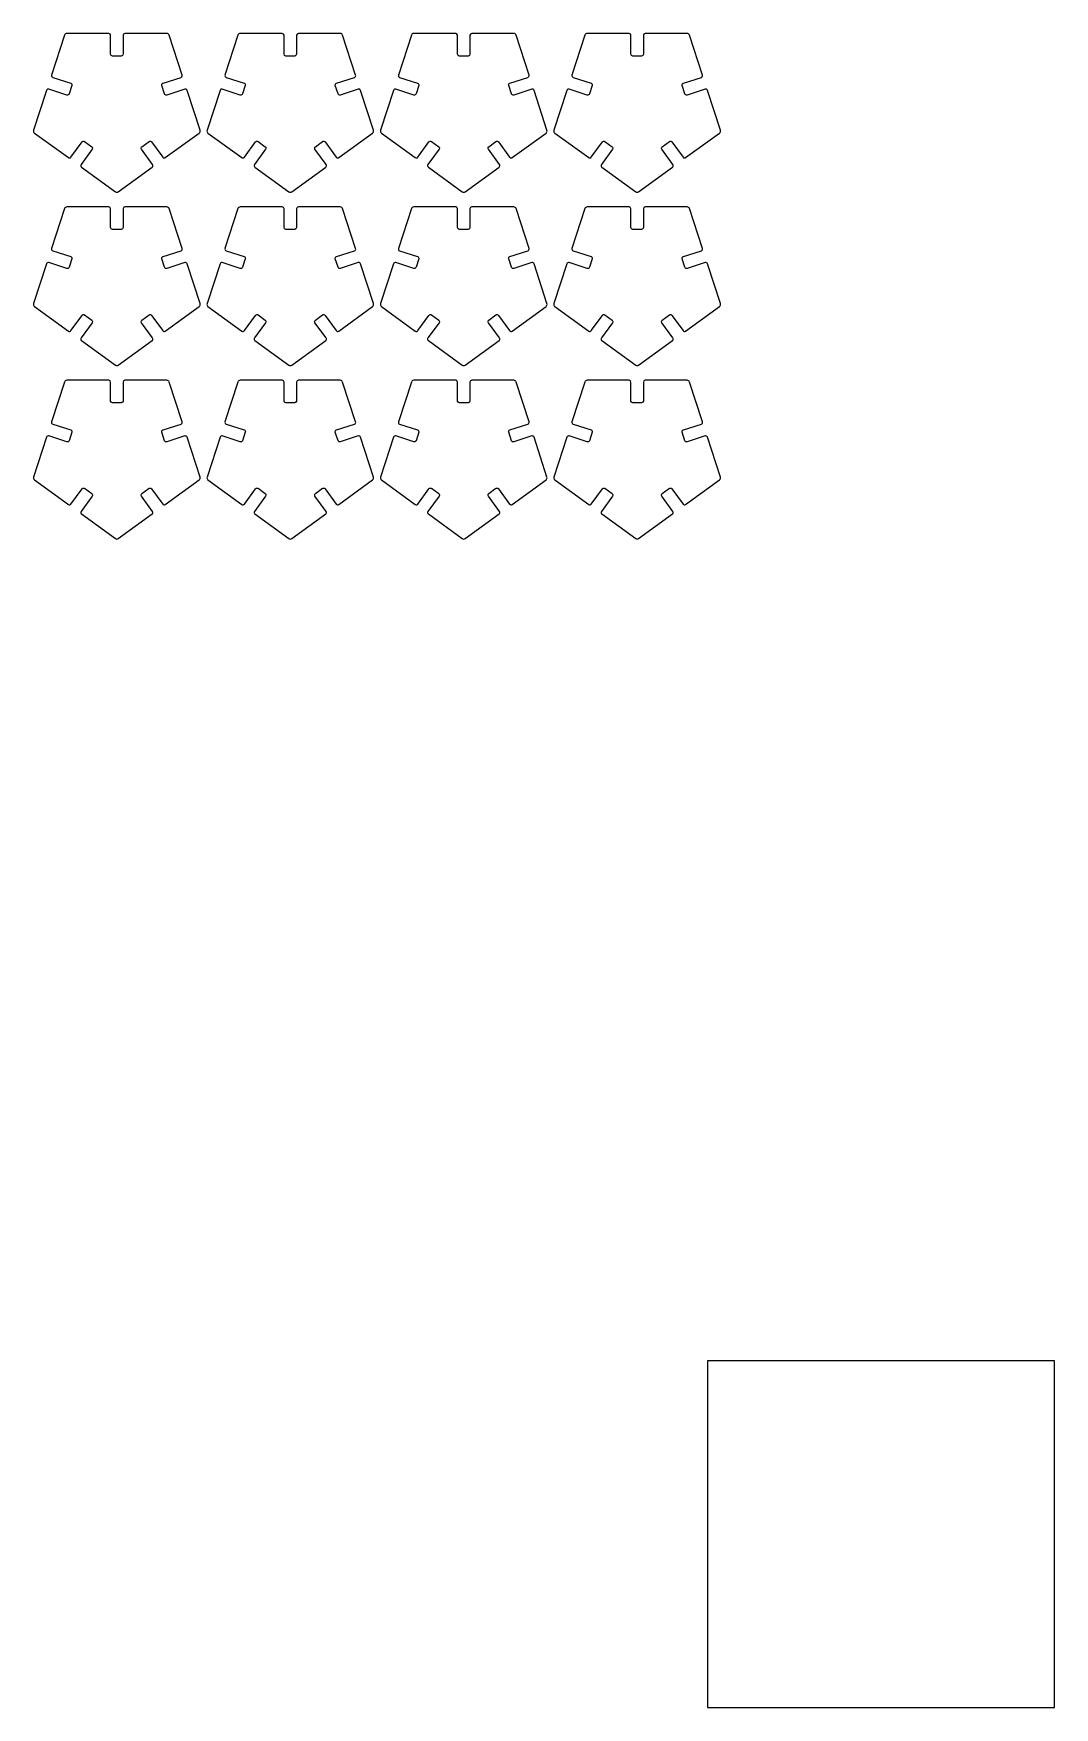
# Model space of a CAD drawing. Header units: millimetres. Extents: x -494 to 100, y 0 to 483.
# Drawn here: x -194.3 to 100, y 0 to 482.7 of the extents above; entities that cross this region are included whole.
import ezdxf

# ---------------------------------------------------------------- set-up
doc = ezdxf.new("R2010")
doc.units = ezdxf.units.MM
doc.layers.add('Default', color=18, linetype='Continuous', true_color=0x000000)

msp = doc.modelspace()

# ---------------------------------------------------------------- linework, layer by layer
at = {"layer": 'Default'}
for p, q in [((-172.63, 482.73), (-184.71, 482.73)), ((-122.63, 482.73), (-134.71, 482.73)), ((-72.63, 482.73), (-84.71, 482.73)), ((-22.63, 482.73), (-34.71, 482.73)), ((-185.4, 482.23), (-189.13, 470.74)), ((-172.1, 476.75), (-172.1, 482.21)), ((-168.5, 482.21), (-168.5, 476.75)), ((-155.9, 482.73), (-167.98, 482.73)), ((-151.48, 470.74), (-155.21, 482.23)), ((-135.4, 482.23), (-139.13, 470.74)), ((-122.1, 476.75), (-122.1, 482.21)), ((-118.5, 482.21), (-118.5, 476.75)), ((-105.9, 482.73), (-117.98, 482.73)), ((-101.48, 470.74), (-105.21, 482.23)), ((-85.4, 482.23), (-89.13, 470.74)), ((-72.1, 476.75), (-72.1, 482.21)), ((-68.5, 482.21), (-68.5, 476.75)), ((-55.9, 482.73), (-67.98, 482.73)), ((-51.48, 470.74), (-55.21, 482.23)), ((-35.4, 482.23), (-39.13, 470.74)), ((-22.1, 476.75), (-22.1, 482.21)), ((-18.5, 482.21), (-18.5, 476.75)), ((-5.9, 482.73), (-17.98, 482.73)), ((-1.48, 470.74), (-5.21, 482.23)), ((-169.03, 476.23), (-171.58, 476.23)), ((-119.03, 476.23), (-121.58, 476.23)), ((-69.03, 476.23), (-71.58, 476.23)), ((-19.03, 476.23), (-21.58, 476.23)), ((-188.79, 470.08), (-183.61, 468.4)), ((-157, 468.4), (-151.81, 470.08)), ((-138.79, 470.08), (-133.61, 468.4)), ((-107, 468.4), (-101.81, 470.08)), ((-88.79, 470.08), (-83.61, 468.4)), ((-57, 468.4), (-51.81, 470.08)), ((-38.79, 470.08), (-33.61, 468.4)), ((-7, 468.4), (-1.81, 470.08)), ((-190.56, 466.32), (-194.3, 454.83)), ((-184.72, 464.97), (-189.91, 466.66)), ((-183.27, 467.74), (-184.06, 465.31)), ((-156.55, 465.31), (-157.34, 467.74)), ((-150.7, 466.66), (-155.89, 464.97)), ((-146.31, 454.83), (-150.04, 466.32)), ((-140.56, 466.32), (-144.3, 454.83)), ((-134.72, 464.97), (-139.91, 466.66)), ((-133.27, 467.74), (-134.06, 465.31)), ((-106.55, 465.31), (-107.34, 467.74)), ((-100.7, 466.66), (-105.89, 464.97)), ((-96.31, 454.83), (-100.04, 466.32)), ((-90.56, 466.32), (-94.3, 454.83)), ((-84.72, 464.97), (-89.91, 466.66)), ((-83.27, 467.74), (-84.06, 465.31)), ((-56.55, 465.31), (-57.34, 467.74)), ((-50.7, 466.66), (-55.89, 464.97)), ((-46.31, 454.83), (-50.04, 466.32)), ((-40.56, 466.32), (-44.3, 454.83)), ((-34.72, 464.97), (-39.91, 466.66)), ((-33.27, 467.74), (-34.06, 465.31)), ((-6.55, 465.31), (-7.34, 467.74)), ((-0.7, 466.66), (-5.89, 464.97)), ((3.69, 454.83), (-0.04, 466.32)), ((-194.04, 454.03), (-184.26, 446.92)), ((-156.35, 446.92), (-146.57, 454.03)), ((-144.04, 454.03), (-134.26, 446.92)), ((-106.35, 446.92), (-96.57, 454.03)), ((-94.04, 454.03), (-84.26, 446.92)), ((-56.35, 446.92), (-46.57, 454.03)), ((-44.04, 454.03), (-34.26, 446.92)), ((-6.35, 446.92), (3.43, 454.03)), ((-183.53, 447.04), (-180.32, 451.45)), ((-177.41, 449.33), (-180.62, 444.92)), ((-179.6, 451.57), (-177.53, 450.06)), ((-159.99, 444.92), (-163.2, 449.33)), ((-163.08, 450.06), (-161.01, 451.57)), ((-160.28, 451.45), (-157.08, 447.04)), ((-133.53, 447.04), (-130.32, 451.45)), ((-127.41, 449.33), (-130.62, 444.92)), ((-129.6, 451.57), (-127.53, 450.06)), ((-109.99, 444.92), (-113.2, 449.33)), ((-113.08, 450.06), (-111.01, 451.57)), ((-110.28, 451.45), (-107.08, 447.04)), ((-83.53, 447.04), (-80.32, 451.45)), ((-77.41, 449.33), (-80.62, 444.92)), ((-79.6, 451.57), (-77.53, 450.06)), ((-59.99, 444.92), (-63.2, 449.33)), ((-63.08, 450.06), (-61.01, 451.57)), ((-60.28, 451.45), (-57.08, 447.04)), ((-33.53, 447.04), (-30.32, 451.45)), ((-27.41, 449.33), (-30.62, 444.92)), ((-29.6, 451.57), (-27.53, 450.06)), ((-9.99, 444.92), (-13.2, 449.33)), ((-13.08, 450.06), (-11.01, 451.57)), ((-10.28, 451.45), (-7.08, 447.04)), ((-180.5, 444.19), (-170.73, 437.09)), ((-169.88, 437.09), (-160.1, 444.19)), ((-130.5, 444.19), (-120.73, 437.09)), ((-119.88, 437.09), (-110.1, 444.19)), ((-80.5, 444.19), (-70.73, 437.09)), ((-69.88, 437.09), (-60.1, 444.19)), ((-30.5, 444.19), (-20.73, 437.09)), ((-19.88, 437.09), (-10.1, 444.19)), ((-185.4, 432.23), (-189.13, 420.74)), ((-172.63, 432.73), (-184.71, 432.73)), ((-172.1, 426.75), (-172.1, 432.21)), ((-168.5, 432.21), (-168.5, 426.75)), ((-155.9, 432.73), (-167.98, 432.73)), ((-151.48, 420.74), (-155.21, 432.23)), ((-135.4, 432.23), (-139.13, 420.74)), ((-122.63, 432.73), (-134.71, 432.73)), ((-122.1, 426.75), (-122.1, 432.21)), ((-118.5, 432.21), (-118.5, 426.75)), ((-105.9, 432.73), (-117.98, 432.73)), ((-101.48, 420.74), (-105.21, 432.23)), ((-85.4, 432.23), (-89.13, 420.74)), ((-72.63, 432.73), (-84.71, 432.73)), ((-72.1, 426.75), (-72.1, 432.21)), ((-68.5, 432.21), (-68.5, 426.75)), ((-55.9, 432.73), (-67.98, 432.73)), ((-51.48, 420.74), (-55.21, 432.23)), ((-35.4, 432.23), (-39.13, 420.74)), ((-22.63, 432.73), (-34.71, 432.73)), ((-22.1, 426.75), (-22.1, 432.21)), ((-18.5, 432.21), (-18.5, 426.75)), ((-5.9, 432.73), (-17.98, 432.73)), ((-1.48, 420.74), (-5.21, 432.23)), ((-169.03, 426.23), (-171.58, 426.23)), ((-119.03, 426.23), (-121.58, 426.23)), ((-69.03, 426.23), (-71.58, 426.23)), ((-19.03, 426.23), (-21.58, 426.23)), ((-188.79, 420.08), (-183.61, 418.4)), ((-157, 418.4), (-151.81, 420.08)), ((-138.79, 420.08), (-133.61, 418.4)), ((-107, 418.4), (-101.81, 420.08)), ((-88.79, 420.08), (-83.61, 418.4)), ((-57, 418.4), (-51.81, 420.08)), ((-38.79, 420.08), (-33.61, 418.4)), ((-7, 418.4), (-1.81, 420.08)), ((-190.56, 416.32), (-194.3, 404.83)), ((-184.72, 414.97), (-189.91, 416.66)), ((-183.27, 417.74), (-184.06, 415.31)), ((-156.55, 415.31), (-157.34, 417.74)), ((-150.7, 416.66), (-155.89, 414.97)), ((-146.31, 404.83), (-150.04, 416.32)), ((-140.56, 416.32), (-144.3, 404.83)), ((-134.72, 414.97), (-139.91, 416.66)), ((-133.27, 417.74), (-134.06, 415.31)), ((-106.55, 415.31), (-107.34, 417.74)), ((-100.7, 416.66), (-105.89, 414.97)), ((-96.31, 404.83), (-100.04, 416.32)), ((-90.56, 416.32), (-94.3, 404.83)), ((-84.72, 414.97), (-89.91, 416.66)), ((-83.27, 417.74), (-84.06, 415.31)), ((-56.55, 415.31), (-57.34, 417.74)), ((-50.7, 416.66), (-55.89, 414.97)), ((-46.31, 404.83), (-50.04, 416.32)), ((-40.56, 416.32), (-44.3, 404.83)), ((-34.72, 414.97), (-39.91, 416.66)), ((-33.27, 417.74), (-34.06, 415.31)), ((-6.55, 415.31), (-7.34, 417.74)), ((-0.7, 416.66), (-5.89, 414.97)), ((3.69, 404.83), (-0.04, 416.32)), ((-194.04, 404.03), (-184.26, 396.92)), ((-183.53, 397.04), (-180.32, 401.45)), ((-179.6, 401.57), (-177.53, 400.06)), ((-163.08, 400.06), (-161.01, 401.57)), ((-160.28, 401.45), (-157.08, 397.04)), ((-156.35, 396.92), (-146.57, 404.03)), ((-144.04, 404.03), (-134.26, 396.92)), ((-133.53, 397.04), (-130.32, 401.45)), ((-129.6, 401.57), (-127.53, 400.06)), ((-113.08, 400.06), (-111.01, 401.57)), ((-110.28, 401.45), (-107.08, 397.04)), ((-106.35, 396.92), (-96.57, 404.03)), ((-94.04, 404.03), (-84.26, 396.92)), ((-83.53, 397.04), (-80.32, 401.45)), ((-79.6, 401.57), (-77.53, 400.06)), ((-63.08, 400.06), (-61.01, 401.57)), ((-60.28, 401.45), (-57.08, 397.04)), ((-56.35, 396.92), (-46.57, 404.03)), ((-44.04, 404.03), (-34.26, 396.92)), ((-33.53, 397.04), (-30.32, 401.45)), ((-29.6, 401.57), (-27.53, 400.06)), ((-13.08, 400.06), (-11.01, 401.57)), ((-10.28, 401.45), (-7.08, 397.04)), ((-6.35, 396.92), (3.43, 404.03)), ((-177.41, 399.33), (-180.62, 394.92)), ((-159.99, 394.92), (-163.2, 399.33)), ((-127.41, 399.33), (-130.62, 394.92)), ((-109.99, 394.92), (-113.2, 399.33)), ((-77.41, 399.33), (-80.62, 394.92)), ((-59.99, 394.92), (-63.2, 399.33)), ((-27.41, 399.33), (-30.62, 394.92)), ((-9.99, 394.92), (-13.2, 399.33)), ((-180.5, 394.19), (-170.73, 387.09)), ((-169.88, 387.09), (-160.1, 394.19)), ((-130.5, 394.19), (-120.73, 387.09)), ((-119.88, 387.09), (-110.1, 394.19)), ((-80.5, 394.19), (-70.73, 387.09)), ((-69.88, 387.09), (-60.1, 394.19)), ((-30.5, 394.19), (-20.73, 387.09)), ((-19.88, 387.09), (-10.1, 394.19)), ((-185.4, 382.23), (-189.13, 370.74)), ((-172.63, 382.73), (-184.71, 382.73)), ((-172.1, 376.75), (-172.1, 382.21)), ((-168.5, 382.21), (-168.5, 376.75)), ((-155.9, 382.73), (-167.98, 382.73)), ((-151.48, 370.74), (-155.21, 382.23)), ((-135.4, 382.23), (-139.13, 370.74)), ((-122.63, 382.73), (-134.71, 382.73)), ((-122.1, 376.75), (-122.1, 382.21)), ((-118.5, 382.21), (-118.5, 376.75)), ((-105.9, 382.73), (-117.98, 382.73)), ((-101.48, 370.74), (-105.21, 382.23)), ((-85.4, 382.23), (-89.13, 370.74)), ((-72.63, 382.73), (-84.71, 382.73)), ((-72.1, 376.75), (-72.1, 382.21)), ((-68.5, 382.21), (-68.5, 376.75)), ((-55.9, 382.73), (-67.98, 382.73)), ((-51.48, 370.74), (-55.21, 382.23)), ((-35.4, 382.23), (-39.13, 370.74)), ((-22.63, 382.73), (-34.71, 382.73)), ((-22.1, 376.75), (-22.1, 382.21)), ((-18.5, 382.21), (-18.5, 376.75)), ((-5.9, 382.73), (-17.98, 382.73)), ((-1.48, 370.74), (-5.21, 382.23)), ((-169.03, 376.23), (-171.58, 376.23)), ((-119.03, 376.23), (-121.58, 376.23)), ((-69.03, 376.23), (-71.58, 376.23)), ((-19.03, 376.23), (-21.58, 376.23)), ((-188.79, 370.08), (-183.61, 368.4)), ((-183.27, 367.74), (-184.06, 365.31)), ((-156.55, 365.31), (-157.34, 367.74)), ((-157, 368.4), (-151.81, 370.08)), ((-138.79, 370.08), (-133.61, 368.4)), ((-133.27, 367.74), (-134.06, 365.31)), ((-106.55, 365.31), (-107.34, 367.74)), ((-107, 368.4), (-101.81, 370.08)), ((-88.79, 370.08), (-83.61, 368.4)), ((-83.27, 367.74), (-84.06, 365.31)), ((-56.55, 365.31), (-57.34, 367.74)), ((-57, 368.4), (-51.81, 370.08)), ((-38.79, 370.08), (-33.61, 368.4)), ((-33.27, 367.74), (-34.06, 365.31)), ((-6.55, 365.31), (-7.34, 367.74)), ((-7, 368.4), (-1.81, 370.08)), ((-190.56, 366.32), (-194.3, 354.83)), ((-184.72, 364.97), (-189.91, 366.66)), ((-150.7, 366.66), (-155.89, 364.97)), ((-146.31, 354.83), (-150.04, 366.32)), ((-140.56, 366.32), (-144.3, 354.83)), ((-134.72, 364.97), (-139.91, 366.66)), ((-100.7, 366.66), (-105.89, 364.97)), ((-96.31, 354.83), (-100.04, 366.32)), ((-90.56, 366.32), (-94.3, 354.83)), ((-84.72, 364.97), (-89.91, 366.66)), ((-50.7, 366.66), (-55.89, 364.97)), ((-46.31, 354.83), (-50.04, 366.32)), ((-40.56, 366.32), (-44.3, 354.83)), ((-34.72, 364.97), (-39.91, 366.66)), ((-0.7, 366.66), (-5.89, 364.97)), ((3.69, 354.83), (-0.04, 366.32)), ((-194.04, 354.03), (-184.26, 346.92)), ((-156.35, 346.92), (-146.57, 354.03)), ((-144.04, 354.03), (-134.26, 346.92)), ((-106.35, 346.92), (-96.57, 354.03)), ((-94.04, 354.03), (-84.26, 346.92)), ((-56.35, 346.92), (-46.57, 354.03)), ((-44.04, 354.03), (-34.26, 346.92)), ((-6.35, 346.92), (3.43, 354.03)), ((-183.53, 347.04), (-180.32, 351.45)), ((-177.41, 349.33), (-180.62, 344.92)), ((-179.6, 351.57), (-177.53, 350.06)), ((-159.99, 344.92), (-163.2, 349.33)), ((-163.08, 350.06), (-161.01, 351.57)), ((-160.28, 351.45), (-157.08, 347.04)), ((-133.53, 347.04), (-130.32, 351.45)), ((-127.41, 349.33), (-130.62, 344.92)), ((-129.6, 351.57), (-127.53, 350.06)), ((-109.99, 344.92), (-113.2, 349.33)), ((-113.08, 350.06), (-111.01, 351.57)), ((-110.28, 351.45), (-107.08, 347.04)), ((-83.53, 347.04), (-80.32, 351.45)), ((-77.41, 349.33), (-80.62, 344.92)), ((-79.6, 351.57), (-77.53, 350.06)), ((-59.99, 344.92), (-63.2, 349.33)), ((-63.08, 350.06), (-61.01, 351.57)), ((-60.28, 351.45), (-57.08, 347.04)), ((-33.53, 347.04), (-30.32, 351.45)), ((-27.41, 349.33), (-30.62, 344.92)), ((-29.6, 351.57), (-27.53, 350.06)), ((-9.99, 344.92), (-13.2, 349.33)), ((-13.08, 350.06), (-11.01, 351.57)), ((-10.28, 351.45), (-7.08, 347.04)), ((-180.5, 344.19), (-170.73, 337.09)), ((-169.88, 337.09), (-160.1, 344.19)), ((-130.5, 344.19), (-120.73, 337.09)), ((-119.88, 337.09), (-110.1, 344.19)), ((-80.5, 344.19), (-70.73, 337.09)), ((-69.88, 337.09), (-60.1, 344.19)), ((-30.5, 344.19), (-20.73, 337.09)), ((-19.88, 337.09), (-10.1, 344.19))]:
    msp.add_line(p, q, dxfattribs=at)
msp.add_lwpolyline([(0, 0), (100, 0), (100, 100), (0, 100)], close=True, dxfattribs=at)
msp.add_lwpolyline([(0, 0), (100, 0), (100, 100), (0, 100)], close=True, dxfattribs=at)
for centre, radius, start, end in [((-172.63, 482.21), 0.522, 0, 90), ((-122.63, 482.21), 0.522, 0, 90), ((-72.63, 482.21), 0.522, 0, 90), ((-22.63, 482.21), 0.522, 0, 90), ((-184.71, 482.01), 0.718, 90, 162), ((-167.98, 482.21), 0.522, 90, 180), ((-155.9, 482.01), 0.718, 18, 90), ((-134.71, 482.01), 0.718, 90, 162), ((-117.98, 482.21), 0.522, 90, 180), ((-105.9, 482.01), 0.718, 18, 90), ((-84.71, 482.01), 0.718, 90, 162), ((-67.98, 482.21), 0.522, 90, 180), ((-55.9, 482.01), 0.718, 18, 90), ((-34.71, 482.01), 0.718, 90, 162), ((-17.98, 482.21), 0.522, 90, 180), ((-5.9, 482.01), 0.718, 18, 90), ((-188.63, 470.58), 0.522, 162, 252), ((-151.97, 470.58), 0.522, 288, 18), ((-138.63, 470.58), 0.522, 162, 252), ((-101.97, 470.58), 0.522, 288, 18), ((-88.63, 470.58), 0.522, 162, 252), ((-51.97, 470.58), 0.522, 288, 18), ((-38.63, 470.58), 0.522, 162, 252), ((-1.97, 470.58), 0.522, 288, 18), ((-190.07, 466.16), 0.522, 72, 162), ((-150.54, 466.16), 0.522, 18, 108), ((-140.07, 466.16), 0.522, 72, 162), ((-100.54, 466.16), 0.522, 18, 108), ((-90.07, 466.16), 0.522, 72, 162), ((-50.54, 466.16), 0.522, 18, 108), ((-40.07, 466.16), 0.522, 72, 162), ((-0.54, 466.16), 0.522, 18, 108), ((-193.62, 454.61), 0.718, 162, 234), ((-146.99, 454.61), 0.718, 306, 18), ((-143.62, 454.61), 0.718, 162, 234), ((-96.99, 454.61), 0.718, 306, 18), ((-93.62, 454.61), 0.718, 162, 234), ((-46.99, 454.61), 0.718, 306, 18), ((-43.62, 454.61), 0.718, 162, 234), ((3.01, 454.61), 0.718, 306, 18), ((-183.95, 447.34), 0.522, 234, 324), ((-180.2, 444.61), 0.522, 144, 234), ((-160.41, 444.61), 0.522, 306, 36), ((-156.65, 447.34), 0.522, 216, 306), ((-133.95, 447.34), 0.522, 234, 324), ((-130.2, 444.61), 0.522, 144, 234), ((-110.41, 444.61), 0.522, 306, 36), ((-106.65, 447.34), 0.522, 216, 306), ((-83.95, 447.34), 0.522, 234, 324), ((-80.2, 444.61), 0.522, 144, 234), ((-60.41, 444.61), 0.522, 306, 36), ((-56.65, 447.34), 0.522, 216, 306), ((-33.95, 447.34), 0.522, 234, 324), ((-30.2, 444.61), 0.522, 144, 234), ((-10.41, 444.61), 0.522, 306, 36), ((-6.65, 447.34), 0.522, 216, 306), ((-170.3, 437.67), 0.718, 234, 306), ((-120.3, 437.67), 0.718, 234, 306), ((-70.3, 437.67), 0.718, 234, 306), ((-20.3, 437.67), 0.718, 234, 306), ((-184.71, 432.01), 0.718, 90, 162), ((-172.63, 432.21), 0.522, 0, 90), ((-167.98, 432.21), 0.522, 90, 180), ((-155.9, 432.01), 0.718, 18, 90), ((-134.71, 432.01), 0.718, 90, 162), ((-122.63, 432.21), 0.522, 0, 90), ((-117.98, 432.21), 0.522, 90, 180), ((-105.9, 432.01), 0.718, 18, 90), ((-84.71, 432.01), 0.718, 90, 162), ((-72.63, 432.21), 0.522, 0, 90), ((-67.98, 432.21), 0.522, 90, 180), ((-55.9, 432.01), 0.718, 18, 90), ((-34.71, 432.01), 0.718, 90, 162), ((-22.63, 432.21), 0.522, 0, 90), ((-17.98, 432.21), 0.522, 90, 180), ((-5.9, 432.01), 0.718, 18, 90), ((-188.63, 420.58), 0.522, 162, 252), ((-151.97, 420.58), 0.522, 288, 18), ((-138.63, 420.58), 0.522, 162, 252), ((-101.97, 420.58), 0.522, 288, 18), ((-88.63, 420.58), 0.522, 162, 252), ((-51.97, 420.58), 0.522, 288, 18), ((-38.63, 420.58), 0.522, 162, 252), ((-1.97, 420.58), 0.522, 288, 18), ((-190.07, 416.16), 0.522, 72, 162), ((-150.54, 416.16), 0.522, 18, 108), ((-140.07, 416.16), 0.522, 72, 162), ((-100.54, 416.16), 0.522, 18, 108), ((-90.07, 416.16), 0.522, 72, 162), ((-50.54, 416.16), 0.522, 18, 108), ((-40.07, 416.16), 0.522, 72, 162), ((-0.54, 416.16), 0.522, 18, 108), ((-193.62, 404.61), 0.718, 162, 234), ((-146.99, 404.61), 0.718, 306, 18), ((-143.62, 404.61), 0.718, 162, 234), ((-96.99, 404.61), 0.718, 306, 18), ((-93.62, 404.61), 0.718, 162, 234), ((-46.99, 404.61), 0.718, 306, 18), ((-43.62, 404.61), 0.718, 162, 234), ((3.01, 404.61), 0.718, 306, 18), ((-183.95, 397.34), 0.522, 234, 324), ((-156.65, 397.34), 0.522, 216, 306), ((-133.95, 397.34), 0.522, 234, 324), ((-106.65, 397.34), 0.522, 216, 306), ((-83.95, 397.34), 0.522, 234, 324), ((-56.65, 397.34), 0.522, 216, 306), ((-33.95, 397.34), 0.522, 234, 324), ((-6.65, 397.34), 0.522, 216, 306), ((-180.2, 394.61), 0.522, 144, 234), ((-160.41, 394.61), 0.522, 306, 36), ((-130.2, 394.61), 0.522, 144, 234), ((-110.41, 394.61), 0.522, 306, 36), ((-80.2, 394.61), 0.522, 144, 234), ((-60.41, 394.61), 0.522, 306, 36), ((-30.2, 394.61), 0.522, 144, 234), ((-10.41, 394.61), 0.522, 306, 36), ((-170.3, 387.67), 0.718, 234, 306), ((-120.3, 387.67), 0.718, 234, 306), ((-70.3, 387.67), 0.718, 234, 306), ((-20.3, 387.67), 0.718, 234, 306), ((-184.71, 382.01), 0.718, 90, 162), ((-172.63, 382.21), 0.522, 0, 90), ((-167.98, 382.21), 0.522, 90, 180), ((-155.9, 382.01), 0.718, 18, 90), ((-134.71, 382.01), 0.718, 90, 162), ((-122.63, 382.21), 0.522, 0, 90), ((-117.98, 382.21), 0.522, 90, 180), ((-105.9, 382.01), 0.718, 18, 90), ((-84.71, 382.01), 0.718, 90, 162), ((-72.63, 382.21), 0.522, 0, 90), ((-67.98, 382.21), 0.522, 90, 180), ((-55.9, 382.01), 0.718, 18, 90), ((-34.71, 382.01), 0.718, 90, 162), ((-22.63, 382.21), 0.522, 0, 90), ((-17.98, 382.21), 0.522, 90, 180), ((-5.9, 382.01), 0.718, 18, 90), ((-188.63, 370.58), 0.522, 162, 252), ((-151.97, 370.58), 0.522, 288, 18), ((-138.63, 370.58), 0.522, 162, 252), ((-101.97, 370.58), 0.522, 288, 18), ((-88.63, 370.58), 0.522, 162, 252), ((-51.97, 370.58), 0.522, 288, 18), ((-38.63, 370.58), 0.522, 162, 252), ((-1.97, 370.58), 0.522, 288, 18), ((-190.07, 366.16), 0.522, 72, 162), ((-150.54, 366.16), 0.522, 18, 108), ((-140.07, 366.16), 0.522, 72, 162), ((-100.54, 366.16), 0.522, 18, 108), ((-90.07, 366.16), 0.522, 72, 162), ((-50.54, 366.16), 0.522, 18, 108), ((-40.07, 366.16), 0.522, 72, 162), ((-0.54, 366.16), 0.522, 18, 108), ((-193.62, 354.61), 0.718, 162, 234), ((-146.99, 354.61), 0.718, 306, 18), ((-143.62, 354.61), 0.718, 162, 234), ((-96.99, 354.61), 0.718, 306, 18), ((-93.62, 354.61), 0.718, 162, 234), ((-46.99, 354.61), 0.718, 306, 18), ((-43.62, 354.61), 0.718, 162, 234), ((3.01, 354.61), 0.718, 306, 18), ((-183.95, 347.34), 0.522, 234, 324), ((-180.2, 344.61), 0.522, 144, 234), ((-160.41, 344.61), 0.522, 306, 36), ((-156.65, 347.34), 0.522, 216, 306), ((-133.95, 347.34), 0.522, 234, 324), ((-130.2, 344.61), 0.522, 144, 234), ((-110.41, 344.61), 0.522, 306, 36), ((-106.65, 347.34), 0.522, 216, 306), ((-83.95, 347.34), 0.522, 234, 324), ((-80.2, 344.61), 0.522, 144, 234), ((-60.41, 344.61), 0.522, 306, 36), ((-56.65, 347.34), 0.522, 216, 306), ((-33.95, 347.34), 0.522, 234, 324), ((-30.2, 344.61), 0.522, 144, 234), ((-10.41, 344.61), 0.522, 306, 36), ((-6.65, 347.34), 0.522, 216, 306), ((-170.3, 337.67), 0.718, 234, 306), ((-120.3, 337.67), 0.718, 234, 306), ((-70.3, 337.67), 0.718, 234, 306), ((-20.3, 337.67), 0.718, 234, 306)]:
    msp.add_arc(centre, radius, start, end, dxfattribs=at)
at = {"layer": 'Default', "extrusion": (0, 0, -1)}
for centre, start, end in [((171.58, 476.75), 270, 0), ((169.03, 476.75), 180, 270), ((121.58, 476.75), 270, 0), ((119.03, 476.75), 180, 270), ((71.58, 476.75), 270, 0), ((69.03, 476.75), 180, 270), ((21.58, 476.75), 270, 0), ((19.03, 476.75), 180, 270), ((183.77, 467.9), 108, 198), ((156.84, 467.9), 342, 72), ((133.77, 467.9), 108, 198), ((106.84, 467.9), 342, 72), ((83.77, 467.9), 108, 198), ((56.84, 467.9), 342, 72), ((33.77, 467.9), 108, 198), ((6.84, 467.9), 342, 72), ((184.56, 465.47), 198, 288), ((156.05, 465.47), 252, 342), ((134.56, 465.47), 198, 288), ((106.05, 465.47), 252, 342), ((84.56, 465.47), 198, 288), ((56.05, 465.47), 252, 342), ((34.56, 465.47), 198, 288), ((6.05, 465.47), 252, 342), ((179.9, 451.14), 36, 126), ((177.83, 449.64), 126, 216), ((162.77, 449.64), 324, 54), ((160.71, 451.14), 54, 144), ((129.9, 451.14), 36, 126), ((127.83, 449.64), 126, 216), ((112.77, 449.64), 324, 54), ((110.71, 451.14), 54, 144), ((79.9, 451.14), 36, 126), ((77.83, 449.64), 126, 216), ((62.77, 449.64), 324, 54), ((60.71, 451.14), 54, 144), ((29.9, 451.14), 36, 126), ((27.83, 449.64), 126, 216), ((12.77, 449.64), 324, 54), ((10.71, 451.14), 54, 144), ((171.58, 426.75), 270, 0), ((169.03, 426.75), 180, 270), ((121.58, 426.75), 270, 0), ((119.03, 426.75), 180, 270), ((71.58, 426.75), 270, 0), ((69.03, 426.75), 180, 270), ((21.58, 426.75), 270, 0), ((19.03, 426.75), 180, 270), ((184.56, 415.47), 198, 288), ((183.77, 417.9), 108, 198), ((156.84, 417.9), 342, 72), ((156.05, 415.47), 252, 342), ((134.56, 415.47), 198, 288), ((133.77, 417.9), 108, 198), ((106.84, 417.9), 342, 72), ((106.05, 415.47), 252, 342), ((84.56, 415.47), 198, 288), ((83.77, 417.9), 108, 198), ((56.84, 417.9), 342, 72), ((56.05, 415.47), 252, 342), ((34.56, 415.47), 198, 288), ((33.77, 417.9), 108, 198), ((6.84, 417.9), 342, 72), ((6.05, 415.47), 252, 342), ((179.9, 401.14), 36, 126), ((160.71, 401.14), 54, 144), ((129.9, 401.14), 36, 126), ((110.71, 401.14), 54, 144), ((79.9, 401.14), 36, 126), ((60.71, 401.14), 54, 144), ((29.9, 401.14), 36, 126), ((10.71, 401.14), 54, 144), ((177.83, 399.64), 126, 216), ((162.77, 399.64), 324, 54), ((127.83, 399.64), 126, 216), ((112.77, 399.64), 324, 54), ((77.83, 399.64), 126, 216), ((62.77, 399.64), 324, 54), ((27.83, 399.64), 126, 216), ((12.77, 399.64), 324, 54), ((171.58, 376.75), 270, 0), ((169.03, 376.75), 180, 270), ((121.58, 376.75), 270, 0), ((119.03, 376.75), 180, 270), ((71.58, 376.75), 270, 0), ((69.03, 376.75), 180, 270), ((21.58, 376.75), 270, 0), ((19.03, 376.75), 180, 270), ((183.77, 367.9), 108, 198), ((156.84, 367.9), 342, 72), ((133.77, 367.9), 108, 198), ((106.84, 367.9), 342, 72), ((83.77, 367.9), 108, 198), ((56.84, 367.9), 342, 72), ((33.77, 367.9), 108, 198), ((6.84, 367.9), 342, 72), ((184.56, 365.47), 198, 288), ((156.05, 365.47), 252, 342), ((134.56, 365.47), 198, 288), ((106.05, 365.47), 252, 342), ((84.56, 365.47), 198, 288), ((56.05, 365.47), 252, 342), ((34.56, 365.47), 198, 288), ((6.05, 365.47), 252, 342), ((179.9, 351.14), 36, 126), ((177.83, 349.64), 126, 216), ((162.77, 349.64), 324, 54), ((160.71, 351.14), 54, 144), ((129.9, 351.14), 36, 126), ((127.83, 349.64), 126, 216), ((112.77, 349.64), 324, 54), ((110.71, 351.14), 54, 144), ((79.9, 351.14), 36, 126), ((77.83, 349.64), 126, 216), ((62.77, 349.64), 324, 54), ((60.71, 351.14), 54, 144), ((29.9, 351.14), 36, 126), ((27.83, 349.64), 126, 216), ((12.77, 349.64), 324, 54), ((10.71, 351.14), 54, 144)]:
    msp.add_arc(centre, 0.522, start, end, dxfattribs=at)

doc.saveas('drawing.dxf')
